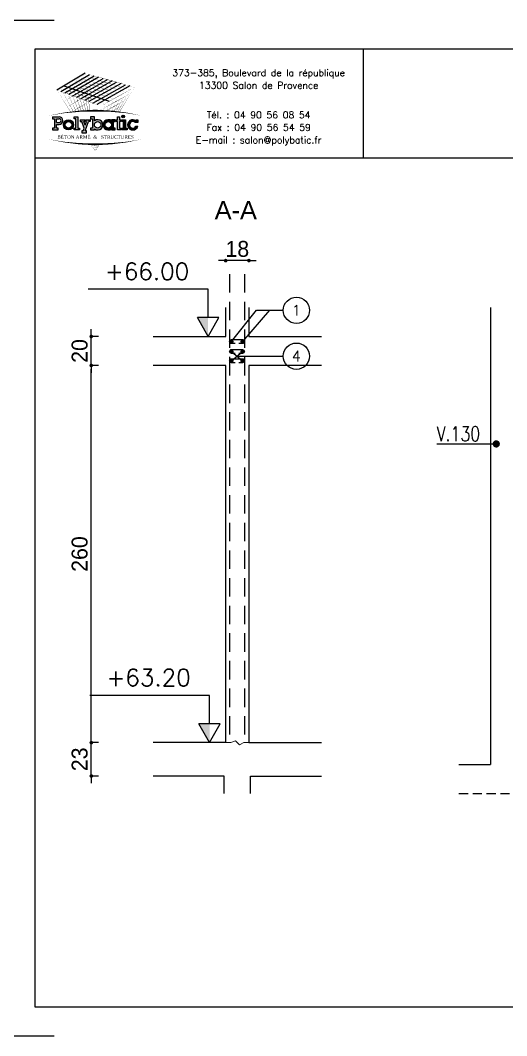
# Model space of a CAD drawing. Header units: metres. Extents: x -5618 to 118954, y -306 to 4637.
# Drawn here: x 55671 to 56006, y 894 to 1594 of the extents above; entities that cross this region are included whole.
import ezdxf
from ezdxf.enums import TextEntityAlignment as Align

# ---------------------------------------------------------------- set-up
doc = ezdxf.new("R2010")
doc.units = ezdxf.units.M
doc.linetypes.add('CACHE', pattern=[9.525, 6.35, -3.175])
doc.linetypes.add('CACHEX2', pattern=[19.05, 12.7, -6.35])
for name, color, linetype in [('COTATION', 1, 'Continuous'), ('GO-FER-HA', 140, 'Continuous'), ('GO-TEXTE', 9, 'Continuous'), ('K_ENT_M_Building_V.76', 7, 'Continuous'), ('STR_COTATION', 1, 'Continuous'), ('STR_VOI-POT', 6, 'Continuous')]:
    doc.layers.add(name, color=color, linetype=linetype)
doc.layers.add('Kofragna_forma', color=7, linetype='Continuous', lineweight=70)
doc.styles.add('GrDimensions', font='simplex.shx')
doc.styles.add('POLYBATIC', font='TIMES.TTF')
doc.styles.add('schéma', font='simplex.shx')
doc.styles.add('TEXTE', font='romans.shx')
doc.styles.add('TEXTE TS', font='romans.shx', dxfattribs={"width": 0.7, "oblique": 15})
doc.styles.add('TEXTEBA', font='ARIAL.TTF')
doc.dimstyles.new('COUPE-20', dxfattribs={"dimscale": 0.5, "dimtxt": 22, "dimasz": 5, "dimexe": 0.05, "dimexo": 0, "dimgap": 5, "dimtad": 1, "dimdec": 0, "dimdsep": 46, "dimtxsty": 'Standard', "dimblk1": 'DOT', "dimblk2": 'DOT', "dimsah": 1, "dimcen": 0, "dimdle": 150, "dimclrd": 1, "dimclre": 1, "dimclrt": 7, "dimadec": 0, "dimazin": 0, "dimtfac": 1, "dimtdec": 0, "dimtix": 1, "dimtmove": 2, "dimatfit": 3, "dimldrblk": 'DOT', "dimfxl": 0, "dimtvp": 1, "dimtolj": 1, "dimtzin": 0, "dimarcsym": 0})

# ---------------------------------------------------------------- blocks, each defined once
blk = doc.blocks.new('A$C492E529B')
h = blk.add_hatch(color=256)
h.paths.add_polyline_path([(-1.983, 0.1), (-2.083, 0.1), (-2.083, 0.3), (-1.933, 0.3, 1), (-1.933, 0.7), (-2.283, 0.7), (-2.283, 0.6), (-2.183, 0.6), (-2.183, 0.1), (-2.283, 0.1), (-2.283, 0), (-1.983, 0)])
h.paths.add_polyline_path([(-2.083, 0.4), (-2.083, 0.6), (-1.933, 0.6, -1), (-1.933, 0.4)], flags=16)
h = blk.add_hatch(color=256)
h.paths.add_polyline_path([(-1.158, 0.275, 1), (-1.708, 0.275, 1)])
h.paths.add_polyline_path([(-1.608, 0.275, -1), (-1.258, 0.275, -1)], flags=16)
for color, points in [(256, [(-0.938, 0.7), (-1.138, 0.7), (-1.138, 0.6), (-1.038, 0.6), (-1.038, 0.1), (-1.138, 0.1), (-1.138, 0), (-0.838, 0), (-0.838, 0.1), (-0.938, 0.1)]), (256, [(-0.367, 0.45), (-0.268, 0.45), (-0.268, 0.55), (-0.523, 0.55), (-0.523, 0.45), (-0.473, 0.45), (-0.543, 0.253), (-0.612, 0.45), (-0.562, 0.45), (-0.562, 0.55), (-0.818, 0.55), (-0.818, 0.45), (-0.718, 0.45), (-0.595, 0.101), (-0.648, -0.05), (-0.718, -0.05), (-0.718, -0.15), (-0.468, -0.15), (-0.468, -0.05), (-0.543, -0.05)]), (256, [(1.393, 0.55), (1.292, 0.55), (1.292, 0.7), (1.193, 0.7), (1.193, 0.55), (1.093, 0.55), (1.093, 0.45), (1.193, 0.45), (1.193, 0), (1.393, 0), (1.393, 0.1), (1.292, 0.1), (1.292, 0.45), (1.393, 0.45)]), (140, [(1.413, 0.725, 1), (1.563, 0.725, 1)]), (256, [(1.613, 0.55), (1.413, 0.55), (1.413, 0.45), (1.513, 0.45), (1.513, 0.1), (1.413, 0.1), (1.413, 0), (1.712, 0), (1.712, 0.1), (1.613, 0.1)]), (256, [(2.13, 0.4), (2.283, 0.4), (2.283, 0.55), (2.183, 0.55), (2.183, 0.487, 3.359496), (2.272, 0.2), (2.166, 0.2, -3.125802)])]:
    blk.add_hatch(color=color).paths.add_polyline_path(points)
h = blk.add_hatch(color=256)
h.paths.add_polyline_path([(-0.047, 0.487), (-0.047, 0.7), (-0.248, 0.7), (-0.248, 0.6), (-0.147, 0.6), (-0.147, 0.1), (-0.248, 0.1), (-0.248, 0), (-0.047, 0), (-0.047, 0.063, 2.12132)])
h.paths.add_polyline_path([(-0.047, 0.275, -1), (0.303, 0.275, -1)], flags=16)
h = blk.add_hatch(color=256)
h.paths.add_polyline_path([(1.073, 0.1), (0.973, 0.1), (0.973, 0.45), (1.073, 0.45), (1.073, 0.55), (0.873, 0.55), (0.873, 0.487, 2.12132), (0.873, 0.063), (0.873, 0), (1.073, 0)])
h.paths.add_polyline_path([(0.523, 0.275, -1), (0.873, 0.275, -1)], flags=16)
for p, q in [((0.873, 0.55), (0.873, 0.487)), ((1.073, 0.55), (0.873, 0.55)), ((1.073, 0.45), (1.073, 0.55)), ((-0.595, 0.101), (-0.718, 0.45)), ((-0.648, -0.05), (-0.595, 0.101)), ((-0.543, 0.253), (-0.612, 0.45)), ((-0.543, -0.05), (-0.367, 0.45)), ((-0.543, 0.253), (-0.473, 0.45)), ((0.873, 0.063), (0.873, 0)), ((0.973, 0.1), (0.973, 0.45)), ((0.973, 0.45), (1.073, 0.45)), ((1.073, 0.1), (0.973, 0.1)), ((1.073, 0), (1.073, 0.1)), ((2.166, 0.2), (2.272, 0.2)), ((0.873, 0), (1.073, 0))]:
    blk.add_line(p, q)
for points in [[(-2.283, 0.7), (-1.933, 0.7)], [(-2.283, 0.7), (-2.283, 0.6), (-2.183, 0.6), (-2.183, 0.1), (-2.283, 0.1), (-2.283, 0), (-1.983, 0), (-1.983, 0.1), (-2.083, 0.1), (-2.083, 0.3), (-1.933, 0.3)], [(-2.083, 0.4), (-2.083, 0.6), (-1.933, 0.6)], [(-1.138, 0.7), (-0.938, 0.7), (-0.938, 0.1), (-0.838, 0.1), (-0.838, 0), (-1.138, 0), (-1.138, 0.1), (-1.038, 0.1), (-1.038, 0.6), (-1.138, 0.6), (-1.138, 0.7)], [(-0.818, 0.55), (-0.562, 0.55)], [(-0.818, 0.55), (-0.818, 0.45), (-0.718, 0.45)], [(-0.612, 0.45), (-0.562, 0.45), (-0.562, 0.55)], [(-0.523, 0.55), (-0.268, 0.55), (-0.268, 0.45), (-0.367, 0.45)], [(-0.473, 0.45), (-0.523, 0.45), (-0.523, 0.55)], [(-0.248, 0.7), (-0.248, 0.6), (-0.147, 0.6), (-0.147, 0.1), (-0.248, 0.1), (-0.248, 0), (-0.047, 0), (-0.047, 0.063)], [(-0.047, 0.487), (-0.047, 0.7), (-0.248, 0.7)], [(1.093, 0.55), (1.193, 0.55), (1.193, 0.7), (1.292, 0.7), (1.292, 0.55), (1.393, 0.55), (1.393, 0.45), (1.292, 0.45), (1.292, 0.1), (1.393, 0.1), (1.393, 0), (1.193, 0), (1.193, 0.45), (1.093, 0.45)], [(1.093, 0.45), (1.093, 0.55)], [(1.413, 0.45), (1.413, 0.55), (1.613, 0.55), (1.613, 0.1), (1.712, 0.1), (1.712, 0), (1.413, 0), (1.413, 0.1), (1.513, 0.1), (1.513, 0.45), (1.413, 0.45)], [(2.183, 0.487), (2.183, 0.55), (2.283, 0.55), (2.283, 0.4), (2.13, 0.4)], [(-2.083, 0.4), (-1.933, 0.4)], [(-0.648, -0.05), (-0.718, -0.05), (-0.718, -0.15), (-0.468, -0.15), (-0.468, -0.05), (-0.543, -0.05)]]:
    blk.add_lwpolyline(points)
for centre, radius in [((-1.433, 0.275), 0.275), ((-1.433, 0.275), 0.175), ((0.128, 0.275), 0.175), ((0.698, 0.275), 0.175)]:
    blk.add_circle(centre, radius)
at = {"color": 140}
blk.add_circle((1.488, 0.725), 0.075, dxfattribs=at)
for centre, radius, start, end in [((-1.933, 0.5), 0.2, 270, 90), ((-1.933, 0.5), 0.1, 270, 90), ((0.128, 0.275), 0.275, 230.4788, 129.5212), ((0.698, 0.275), 0.275, 50.4788, 309.5212), ((2.008, 0.275), 0.275, 50.4788, 344.1734), ((2.008, 0.275), 0.175, 45.5847, 334.6231)]:
    blk.add_arc(centre, radius, start, end)
blk = doc.blocks.new('POLYBATIC')
at = {"color": 140}
for p, q in [((-0.43, 3.281), (-1.602, 2.578)), ((-1.435, 2.518), (-0.241, 3.228)), ((-1.268, 2.457), (-0.053, 3.175)), ((0.135, 3.121), (-1.101, 2.397)), ((-0.934, 2.337), (0.323, 3.068)), ((-0.767, 2.276), (0.511, 3.015)), ((-1.309, 2.754), (0.586, 2.109)), ((0.7, 2.962), (-0.6, 2.216)), ((-0.433, 2.156), (0.888, 2.908)), ((1.076, 2.855), (-0.266, 2.095)), ((-0.099, 2.035), (1.264, 2.802)), ((1.452, 2.749), (0.067, 1.974))]:
    blk.add_line(p, q, dxfattribs=at)
for points in [[(-1.016, 2.93, 0.0156, 0, 0), (-0.43, 3.281, 0, 0, 0)], [(-0.391, 2.983, 0, 0.0156, 0), (-0.923, 2.663, 0, 0, 0)], [(0.122, 2.71, 0.0156, 0, 0), (-0.869, 3.018, 0, 0, 0)], [(-0.491, 1.706, 0.0136, 0, 0), (-0.869, 3.018, 0, 0, 0)], [(-0.838, 2.873, 0.0156, 0, 0), (-0.241, 3.228, 0, 0, 0)], [(0.283, 2.803, 0.0156, 0, 0), (-0.723, 3.105, 0, 0, 0)], [(-0.398, 1.71, 0.014, 0, 0), (-0.723, 3.105, 0, 0, 0)], [(-0.661, 2.816, 0.0156, 0, 0), (-0.053, 3.175, 0, 0, 0)], [(0.444, 2.896, 0.0156, 0, 0), (-0.576, 3.193, 0, 0, 0)], [(-0.309, 1.714, 0.0145, 0, 0), (-0.576, 3.193, 0, 0, 0)], [(-0.483, 2.759, 0.0156, 0, 0), (0.135, 3.121, 0, 0, 0)], [(0.605, 2.988, 0.0156, 0, 0), (-0.43, 3.281, 0, 0, 0)], [(-0.225, 1.716, 0.0149, 0, 0), (-0.43, 3.281, 0, 0, 0)], [(-0.305, 2.702, 0.0156, 0, 0), (0.323, 3.068, 0, 0, 0)], [(-0.128, 2.646, 0.0156, 0, 0), (0.511, 3.015, 0, 0, 0)], [(1.641, 2.695, 0, 0.0156, 0), (0.605, 2.988, 0, 0, 0)], [(-1.602, 2.578, 0, 0.0156, 0), (-1.016, 2.93, 0, 0, 0)], [(-0.684, 2.246, 0.0156, 0, 0), (-1.602, 2.578, 0, 0, 0)], [(-1.031, 1.66, 0.0111, 0, 0), (-1.602, 2.578, 0, 0, 0)], [(-1.456, 2.344, 0, 0.0156, 0), (-0.923, 2.663, 0, 0, 0)], [(-0.522, 2.339, 0.0156, 0, 0), (-1.455, 2.666, 0, 0, 0)], [(-0.913, 1.673, 0.0116, 0, 0), (-1.455, 2.666, 0, 0, 0)], [(-1.435, 2.518, 0, 0.0156, 0), (-0.838, 2.873, 0, 0, 0)], [(-0.361, 2.432, 0.0156, 0, 0), (-1.309, 2.754, 0, 0, 0)], [(-0.8, 1.684, 0.0121, 0, 0), (-1.309, 2.754, 0, 0, 0)], [(-1.268, 2.457, 0, 0.0156, 0), (-0.661, 2.816, 0, 0, 0)], [(-0.2, 2.524, 0.0156, 0, 0), (-1.162, 2.842, 0, 0, 0)], [(-0.692, 1.693, 0.0126, 0, 0), (-1.162, 2.842, 0, 0, 0)], [(-1.101, 2.397, 0, 0.0156, 0), (-0.483, 2.759, 0, 0, 0)], [(-0.039, 2.617, 0.0156, 0, 0), (-1.016, 2.93, 0, 0, 0)], [(-0.589, 1.7, 0.0131, 0, 0), (-1.016, 2.93, 0, 0, 0)], [(-0.934, 2.337, 0, 0.0156, 0), (-0.305, 2.702, 0, 0, 0)], [(-0.352, 2.685, 0, 0.0156, 0), (-0.831, 2.397, 0, 0, 0)], [(-0.767, 2.276, 0, 0.0156, 0), (-0.128, 2.646, 0, 0, 0)], [(-0.6, 2.216, 0, 0.0156, 0), (0.05, 2.589, 0, 0, 0)], [(0.937, 2.305, 0, 0.0156, 0), (-0.039, 2.617, 0, 0, 0)], [(0.05, 2.589, 0.0156, 0, 0), (0.7, 2.962, 0, 0, 0)], [(1.113, 2.402, 0, 0.0156, 0), (0.122, 2.71, 0, 0, 0)], [(0.227, 2.532, 0.0156, 0, 0), (0.888, 2.908, 0, 0, 0)], [(1.289, 2.5, 0, 0.0156, 0), (0.283, 2.803, 0, 0, 0)], [(0.405, 2.475, 0.0156, 0, 0), (1.076, 2.855, 0, 0, 0)], [(1.465, 2.598, 0, 0.0156, 0), (0.444, 2.896, 0, 0, 0)], [(0.582, 2.418, 0.0156, 0, 0), (1.264, 2.802, 0, 0, 0)], [(0.76, 2.362, 0.0156, 0, 0), (1.452, 2.749, 0, 0, 0)], [(0.937, 2.305, 0.0156, 0, 0), (1.641, 2.695, 0, 0, 0)], [(0.942, 1.67, 0.0112, 0, 0), (1.465, 2.598, 0, 0, 0)], [(1.012, 1.663, 0.012, 0, 0), (1.641, 2.695, 0, 0, 0)], [(-1.31, 2.109, 0, 0.0156, 0), (-0.831, 2.397, 0, 0, 0)], [(-1.165, 1.875, 0, 0.0156, 0), (-0.739, 2.131, 0, 0, 0)], [(-0.312, 2.386, 0, 0.0156, 0), (-0.739, 2.131, 0, 0, 0)], [(0.234, 1.914, 0, 0.0156, 0), (-0.684, 2.246, 0, 0, 0)], [(0.41, 2.012, 0, 0.0156, 0), (-0.522, 2.339, 0, 0, 0)], [(-0.433, 2.156, 0, 0.0156, 0), (0.227, 2.532, 0, 0, 0)], [(0.586, 2.109, 0, 0.0156, 0), (-0.361, 2.432, 0, 0, 0)], [(-0.266, 2.095, 0, 0.0156, 0), (0.405, 2.475, 0, 0, 0)], [(0.762, 2.207, 0, 0.0156, 0), (-0.2, 2.524, 0, 0, 0)], [(-0.099, 2.035, 0, 0.0156, 0), (0.582, 2.418, 0, 0, 0)], [(0.067, 1.974, 0, 0.0156, 0), (0.76, 2.362, 0, 0, 0)], [(0.234, 1.914, 0, 0.0156, 0), (0.937, 2.305, 0, 0, 0)], [(0.587, 1.7, 0.00718, 0, 0), (0.762, 2.207, 0, 0, 0)], [(0.689, 1.693, 0.0083, 0, 0), (0.937, 2.305, 0, 0, 0)], [(0.765, 1.884, 0.0156, 0, 0), (1.342, 2.205, 0, 0, 0)], [(0.781, 1.685, 0.00933, 0, 0), (1.113, 2.402, 0, 0, 0)], [(0.852, 2.095, 0.0156, 0, 0), (1.491, 2.45, 0, 0, 0)], [(0.865, 1.678, 0.0103, 0, 0), (1.289, 2.5, 0, 0, 0)], [(-1.953, 1.508, 0, 0.0781, -0.053843), (0, 1.719, 0, 0, 0)], [(-1.019, 1.641, 0, 0.0156, 0), (-0.646, 1.864, 0, 0, 0)], [(-0.273, 2.088, 0, 0.0156, 0), (-0.646, 1.864, 0, 0, 0)], [(-0.234, 1.79, 0, 0.00638, 0), (-0.365, 1.711, 0, 0.00638, 0)], [(1.953, 1.508, 0, 0.0781, 0.053843), (0, 1.719, 0, 0, 0)], [(0.213, 1.74, 0, 0.0156, 0), (0.852, 2.095, 0, 0, 0)], [(0.21, 1.716, 0.00323, 0, 0), (0.234, 1.914, 0, 0, 0)], [(0.349, 1.712, 0.00465, 0, 0), (0.41, 2.012, 0, 0, 0)], [(0.447, 1.708, 0.00693, 0.0156, 0), (0.767, 1.886, 0, 0, 0)], [(0.474, 1.706, 0.00597, 0, 0), (0.586, 2.109, 0, 0, 0)], [(0.68, 1.675, 0.0156, 0, 0), (1.193, 1.96, 0, 0, 0)], [(0.96, 1.668, 0.00293, 0, 0), (1.044, 1.715, 0, 0, 0)], [(-1.953, 0.523, 0, 0.0781, 0.053843), (0, 0.312, 0, 0, 0)], [(1.953, 0.523, 0, 0.0781, -0.053843), (0, 0.312, 0, 0, 0)], [(0, 0, 0, 0.00381, 0), (-0.195, 0.315, 0, 0.00381, 0)], [(0, 0, 0, 0.00368, 0), (-0.171, 0.314, 0, 0.00368, 0)], [(0, 0, 0, 0.00356, 0), (-0.149, 0.314, 0, 0.00356, 0)], [(0, 0, 0, 0.00345, 0), (-0.128, 0.313, 0, 0.00345, 0)], [(0, 0, 0, 0.00334, 0), (-0.109, 0.313, 0, 0.00334, 0)], [(0, 0, 0, 0.00324, 0), (-0.09, 0.313, 0, 0.00324, 0)], [(0, 0, 0, 0.00315, 0), (-0.073, 0.313, 0, 0.00315, 0)], [(0, 0, 0, 0.00306, 0), (-0.056, 0.313, 0, 0.00306, 0)], [(0, 0, 0, 0.00306, 0), (-0.056, 0.313, 0, 0.00306, 0)], [(0, 0, 0, 0.00298, 0), (-0.041, 0.313, 0, 0.00298, 0)], [(0, 0, 0, 0.0051, 0), (0.038, 0.313, 0, 0.0051, 0)], [(0, 0, 0, 0.00425, 0), (0.127, 0.313, 0, 0.00425, 0)], [(0, 0, 0, 0.00408, 0), (0.145, 0.314, 0, 0.00408, 0)], [(0, 0, 0, 0.00392, 0), (0.162, 0.314, 0, 0.00392, 0)], [(0, 0, 0, 0.00378, 0), (0.177, 0.314, 0, 0.00378, 0)], [(0, 0, 0, 0.00365, 0), (0.191, 0.315, 0, 0.00365, 0)], [(0, 0, 0, 0.00486, 0), (0.064, 0.313, 0, 0.00486, 0)], [(0, 0, 0, 0.00464, 0), (0.087, 0.313, 0, 0.00464, 0)], [(0, 0, 0, 0.00443, 0), (0.108, 0.313, 0, 0.00443, 0)]]:
    blk.add_lwpolyline(points, format="xyseb", dxfattribs=at)
at = {"color": 5, "xscale": 0.78125, "yscale": 0.78125, "zscale": 0.78125}
blk.add_blockref('A$C492E529B', (0, 0.91), dxfattribs=at)
at = {"lineweight": 60, "style": 'POLYBATIC'}
for s, p in [('BÉTON ARMÉ', (-1.587, 0.547)), ('STRUCTURES', (0.24, 0.547))]:
    blk.add_text(s, height=0.1406, dxfattribs=at).set_placement(p)
at = {"color": 140, "style": 'POLYBATIC'}
blk.add_text('&', height=0.141, dxfattribs=at).set_placement((0, 0.547), align=Align.CENTER)
blk = doc.blocks.new('ime')
at = {"layer": 'COTATION', "const_width": 2.5}
blk.add_lwpolyline([(1.25, 0, -1), (-1.25, 0, -1)], format="xyb", close=True, dxfattribs=at)
at = {"layer": 'COTATION'}
blk.add_lwpolyline([(41.09, 0), (0, 0)], dxfattribs=at)
at = {"layer": 'COTATION', "color": 7, "style": 'TEXTE TS', "width": 0.8}
blk.add_attdef('NAME', (9.08, 2), '', height=10, dxfattribs=at)
blk = doc.blocks.new('_DOT')
at = {"color": 0, "linetype": 'ByBlock'}
blk.add_line((-0.5, 0), (-1, 0), dxfattribs=at)
at = {"color": 0, "linetype": 'ByBlock', "const_width": 0.5}
blk.add_lwpolyline([(-0.25, 0, 1), (0.25, 0, 1)], format="xyb", close=True, dxfattribs=at)
blk = doc.blocks.new('*D1080')
at = {"layer": 'COTATION', "color": 1, "lineweight": -2, "ltscale": 4.5}
for p, q in [((55719.73, 1098.29), (55719.73, 1100.79)), ((55724.73, 1095.79), (55719.71, 1095.79)), ((55719.73, 1072.79), (55719.73, 1095.79)), ((55724.73, 1072.79), (55719.71, 1072.79)), ((55719.73, 1070.29), (55719.73, 1067.79))]:
    blk.add_line(p, q, dxfattribs=at)
at = {"layer": 'DEFPOINTS', "color": 0, "lineweight": -3, "ltscale": 4.5}
for p in [(55719.73, 1095.79), (55762.51, 1095.79), (55762.51, 1072.79)]:
    blk.add_point(p, dxfattribs=at)
at = {"layer": 'COTATION', "color": 1, "lineweight": -2, "ltscale": 4.5, "xscale": 2.5, "yscale": 2.5, "zscale": 2.5}
for p, rotation in [((55719.73, 1095.79), 270), ((55719.73, 1072.79), 90)]:
    blk.add_blockref('_DOT', p, dxfattribs=dict(at, rotation=rotation))
at = {"layer": 'COTATION', "color": 7, "lineweight": -3, "ltscale": 4.5, "insert": (55711.73, 1084.29), "char_height": 11, "attachment_point": 5, "rotation": 90}
blk.add_mtext('\\A1;23', dxfattribs=at)
blk = doc.blocks.new('*D1081')
at = {"layer": 'COTATION', "color": 1, "lineweight": -2, "ltscale": 4.5}
for p, q in [((55724.73, 1355.79), (55719.71, 1355.79)), ((55719.73, 1098.29), (55719.73, 1353.29)), ((55724.73, 1095.79), (55719.71, 1095.79))]:
    blk.add_line(p, q, dxfattribs=at)
at = {"layer": 'DEFPOINTS', "color": 0, "lineweight": -3, "ltscale": 4.5}
for p in [(55719.73, 1355.79), (55762.51, 1355.79), (55762.51, 1095.79)]:
    blk.add_point(p, dxfattribs=at)
at = {"layer": 'COTATION', "color": 1, "lineweight": -2, "ltscale": 4.5, "xscale": 2.5, "yscale": 2.5, "zscale": 2.5}
for p, rotation in [((55719.73, 1355.79), 90), ((55719.73, 1095.79), 270)]:
    blk.add_blockref('_DOT', p, dxfattribs=dict(at, rotation=rotation))
at = {"layer": 'COTATION', "color": 7, "lineweight": -3, "ltscale": 4.5, "insert": (55711.73, 1225.79), "char_height": 11, "attachment_point": 5, "rotation": 90}
blk.add_mtext('\\A1;260', dxfattribs=at)
blk = doc.blocks.new('*D1082')
at = {"layer": 'COTATION', "color": 1, "lineweight": -2, "ltscale": 4.5}
for p, q in [((55719.73, 1378.29), (55719.73, 1380.79)), ((55724.73, 1375.79), (55719.71, 1375.79)), ((55719.73, 1355.79), (55719.73, 1375.79)), ((55724.73, 1355.79), (55719.71, 1355.79)), ((55719.73, 1353.29), (55719.73, 1350.79))]:
    blk.add_line(p, q, dxfattribs=at)
at = {"layer": 'DEFPOINTS', "color": 0, "lineweight": -3, "ltscale": 4.5}
for p in [(55719.73, 1375.79), (55762.51, 1375.79), (55762.51, 1355.79)]:
    blk.add_point(p, dxfattribs=at)
at = {"layer": 'COTATION', "color": 1, "lineweight": -2, "ltscale": 4.5, "xscale": 2.5, "yscale": 2.5, "zscale": 2.5}
for p, rotation in [((55719.73, 1375.79), 270), ((55719.73, 1355.79), 90)]:
    blk.add_blockref('_DOT', p, dxfattribs=dict(at, rotation=rotation))
at = {"layer": 'COTATION', "color": 7, "lineweight": -3, "ltscale": 4.5, "insert": (55711.73, 1365.79), "char_height": 11, "attachment_point": 5, "rotation": 90}
blk.add_mtext('\\A1;20', dxfattribs=at)
blk = doc.blocks.new('*D1083')
at = {"layer": 'DEFPOINTS', "color": 0, "lineweight": -3, "ltscale": 4.5}
for p in [(55812.51, 1428.07), (55812.51, 1395.79, 187.69), (55828.51, 1395.79, 187.69)]:
    blk.add_point(p, dxfattribs=at)
at = {"layer": 'STR_COTATION', "color": 1, "lineweight": -2, "ltscale": 4.5}
for p, q in [((55810.01, 1428.07), (55807.51, 1428.07)), ((55812.51, 1428.08), (55812.51, 1428.09)), ((55828.51, 1428.07), (55812.51, 1428.07)), ((55828.51, 1428.08), (55828.51, 1428.09)), ((55831.01, 1428.07), (55833.51, 1428.07))]:
    blk.add_line(p, q, dxfattribs=at)
at = {"layer": 'STR_COTATION', "color": 1, "lineweight": -2, "ltscale": 4.5, "xscale": 2.5, "yscale": 2.5, "zscale": 2.5}
blk.add_blockref('_DOT', (55812.51, 1428.07), dxfattribs=at)
at = {"layer": 'STR_COTATION', "color": 1, "lineweight": -2, "ltscale": 4.5, "xscale": 2.5, "yscale": 2.5, "zscale": 2.5, "rotation": 180}
blk.add_blockref('_DOT', (55828.51, 1428.07), dxfattribs=at)
at = {"layer": 'STR_COTATION', "color": 7, "lineweight": -3, "ltscale": 4.5, "insert": (55820.51, 1436.07), "char_height": 11, "attachment_point": 5}
blk.add_mtext('\\A1;18', dxfattribs=at)

msp = doc.modelspace()

# ---------------------------------------------------------------- linework, layer by layer
at = {"color": 7, "linetype": 'Continuous', "lineweight": -3}
for p, q in [((55807.68, 1388.79, 187.69), (55792.93, 1388.79, 187.69)), ((55800.3, 1375.79, 187.69), (55792.93, 1388.79, 187.69)), ((55807.68, 1388.79, 187.69), (55792.93, 1388.79, 187.69)), ((55800.3, 1375.79, 187.69), (55792.93, 1388.79, 187.69)), ((55800.3, 1375.79, 187.69), (55807.68, 1388.79, 187.69)), ((55800.3, 1375.79, 187.69), (55807.68, 1388.79, 187.69)), ((55808.74, 1108.79, 187.69), (55793.99, 1108.79, 187.69)), ((55801.36, 1095.79, 187.69), (55793.99, 1108.79, 187.69)), ((55808.74, 1108.79, 187.69), (55793.99, 1108.79, 187.69)), ((55801.36, 1095.79, 187.69), (55793.99, 1108.79, 187.69)), ((55801.36, 1095.79, 187.69), (55808.74, 1108.79, 187.69)), ((55801.36, 1095.79, 187.69), (55808.74, 1108.79, 187.69))]:
    msp.add_line(p, q, dxfattribs=at)
for points in [[(55660.73, 1560.38), (55660.73, 1593.71), (55694.06, 1593.71)], [(55907.37, 1573.71), (55907.37, 1498.77)], [(56630.63, 1498.77), (55680.73, 1498.77)], [(55660.73, 927.11), (55660.73, 893.78), (55694.06, 893.78)]]:
    msp.add_lwpolyline(points)
msp.add_lwpolyline([(55680.73, 1573.71), (55680.73, 913.78), (56630.63, 913.78), (56630.63, 1573.71)], close=True)
at = {"lineweight": 18, "elevation": 187.69}
msp.add_lwpolyline([(55828.51, 1095.79), (55825.04, 1095.79), (55822.02, 1094.36), (55819.27, 1097.13), (55816.11, 1095.79), (55812.51, 1095.79)], dxfattribs=at)
at = {"color": 7, "linetype": 'Continuous', "lineweight": -3}
for points in [[(55792.93, 1388.79, 187.69), (55800.3, 1375.79, 187.69), (55800.3, 1388.76, 187.69)], [(55792.93, 1388.79, 187.69), (55800.3, 1375.79, 187.69), (55800.3, 1388.76, 187.69)], [(55793.99, 1108.79, 187.69), (55801.36, 1095.79, 187.69), (55801.36, 1108.75, 187.69)], [(55793.99, 1108.79, 187.69), (55801.36, 1095.79, 187.69), (55801.36, 1108.75, 187.69)]]:
    msp.add_solid(points, dxfattribs=at)
at = {"layer": 'GO-FER-HA'}
for p, q in [((55816.51, 1365.38, 93.84), (55824.07, 1358.96, 93.84)), ((55816.51, 1358.96, 93.84), (55824.07, 1365.38, 93.84)), ((55820.29, 1362.17, 93.84), (55852.25, 1362.17, 93.84))]:
    msp.add_line(p, q, dxfattribs=at)
at = {"layer": 'GO-FER-HA', "elevation": 93.84}
for points in [[(55816.51, 1372.22), (55833.66, 1393.8), (55852.25, 1393.8)], [(55824.21, 1372.22), (55842.99, 1393.8), (55852.25, 1393.8)]]:
    msp.add_lwpolyline(points, dxfattribs=at)
at = {"layer": 'GO-FER-HA'}
for centre in [(55861.3, 1393.8, 93.84), (55861.3, 1362.17, 93.84)]:
    msp.add_circle(centre, 9.06, dxfattribs=at)
at = {"layer": 'K_ENT_M_Building_V.76', "color": 30, "linetype": 'Continuous', "lineweight": -3}
for p, q in [((55793.8, 1408.29, 187.69), (55717.66, 1408.29, 187.69)), ((55793.8, 1408.29, 187.69), (55717.66, 1408.29, 187.69)), ((55800.3, 1408.29, 187.69), (55793.8, 1408.29, 187.69)), ((55800.3, 1408.29, 187.69), (55793.8, 1408.29, 187.69)), ((55800.3, 1388.79, 187.69), (55800.3, 1408.29, 187.69)), ((55800.3, 1388.79, 187.69), (55800.3, 1408.29, 187.69)), ((55794.86, 1128.29, 187.69), (55718.72, 1128.29, 187.69)), ((55794.86, 1128.29, 187.69), (55718.72, 1128.29, 187.69)), ((55801.36, 1128.29, 187.69), (55794.86, 1128.29, 187.69)), ((55801.36, 1128.29, 187.69), (55794.86, 1128.29, 187.69)), ((55801.36, 1108.79, 187.69), (55801.36, 1128.29, 187.69)), ((55801.36, 1108.79, 187.69), (55801.36, 1128.29, 187.69))]:
    msp.add_line(p, q, dxfattribs=at)
at = {"layer": 'Kofragna_forma', "color": 4, "lineweight": -3}
for p, q in [((55812.51, 1375.79, 187.69), (55812.51, 1395.79, 187.69)), ((55828.51, 1395.79, 187.69), (55828.51, 1375.79, 187.69)), ((55995.16, 1395.79, 187.69), (55995.16, 1156.79, 187.69)), ((55762.51, 1375.79, 187.69), (55812.51, 1375.79, 187.69)), ((55828.51, 1375.79, 281.53), (55878.51, 1375.79, 281.53)), ((55812.51, 1355.79, 187.69), (55762.51, 1355.79, 187.69)), ((55812.51, 1095.79, 187.69), (55812.51, 1355.79, 187.69)), ((55828.51, 1355.79, 187.69), (55828.51, 1095.79, 187.69)), ((55878.51, 1355.79, 281.53), (55828.51, 1355.79, 281.53)), ((55995.16, 1156.79, 187.69), (55995.16, 1080.79, 187.69)), ((55812.51, 1095.79, 187.69), (55762.51, 1095.79, 187.69)), ((55828.51, 1095.79, 187.69), (55878.51, 1095.79, 187.69)), ((55973.47, 1080.79, 187.69), (55995.16, 1080.79, 187.69)), ((55811.51, 1072.79, 187.69), (55762.51, 1072.79, 187.69)), ((55811.51, 1060.79, 187.69), (55811.51, 1072.79, 187.69)), ((55829.51, 1072.79, 187.69), (55878.51, 1072.79, 187.69)), ((55829.51, 1060.79, 187.69), (55829.51, 1072.79, 187.69))]:
    msp.add_line(p, q, dxfattribs=at)
at = {"layer": 'Kofragna_forma', "linetype": 'CACHE', "lineweight": -3}
msp.add_line((55973.47, 1060.79, 187.69), (56040.16, 1060.79, 187.69), dxfattribs=at)
at = {"layer": 'STR_VOI-POT', "color": 1, "linetype": 'CACHEX2', "elevation": 187.69}
for points in [[(55815.07, 1418.79), (55815.07, 1095.79)], [(55825.5, 1418.79), (55825.51, 1095.79)]]:
    msp.add_lwpolyline(points, dxfattribs=at)
at = {"layer": 'STR_VOI-POT', "const_width": 1.44, "elevation": 93.84}
for points in [[(55815.79, 1372.22, -1), (55817.23, 1372.22, -1)], [(55823.35, 1372.22, -1), (55824.79, 1372.22, -1)], [(55815.79, 1365.38, -1), (55817.23, 1365.38, -1)], [(55823.35, 1365.38, -1), (55824.79, 1365.38, -1)], [(55815.79, 1358.96, -1), (55817.23, 1358.96, -1)], [(55823.35, 1358.96, -1), (55824.79, 1358.96, -1)]]:
    msp.add_lwpolyline(points, format="xyb", close=True, dxfattribs=at)
at = {"layer": 'STR_VOI-POT', "elevation": 93.84}
for points in [[(55819.13, 1370.92), (55816.51, 1370.92, -0.414214), (55815.21, 1372.22), (55815.21, 1372.31, -0.414214), (55816.51, 1373.62), (55824.07, 1373.62, -0.431995), (55825.37, 1372.22), (55825.37, 1372.22, -0.414214), (55824.07, 1370.92), (55821.45, 1370.92)], [(55819.13, 1364.08), (55816.51, 1364.08, -0.414214), (55815.21, 1365.38), (55815.21, 1365.47, -0.414214), (55816.51, 1366.78), (55824.07, 1366.78, -0.431995), (55825.37, 1365.38), (55825.37, 1365.38, -0.414214), (55824.07, 1364.08), (55821.45, 1364.08)], [(55819.13, 1357.66), (55816.51, 1357.66, -0.414214), (55815.21, 1358.96), (55815.21, 1359.05, -0.414214), (55816.51, 1360.36), (55824.07, 1360.36, -0.431995), (55825.37, 1358.96), (55825.37, 1358.96, -0.414214), (55824.07, 1357.66), (55821.45, 1357.66)]]:
    msp.add_lwpolyline(points, format="xyb", dxfattribs=at)

# ---------------------------------------------------------------- block references
at = {"xscale": 16.49835000000894, "yscale": 16.49834999989253, "zscale": 16.49835000000003}
msp.add_blockref('POLYBATIC', (55722.49, 1503.09), dxfattribs=at)
at = {"layer": 'COTATION'}
ref = msp.add_blockref('ime', (55999.23, 1301.69, 187.69), dxfattribs=dict(at, xscale=-1))
ref.add_attrib('NAME', 'V.130', (55958.02, 1303.69, 187.69), dxfattribs={"color": 7, "height": 10, "style": 'TEXTE TS', "width": 0.8})

# ---------------------------------------------------------------- texts
at = {"style": 'schéma'}
for s, p in [('373-385, Boulevard de la république', (55835.25, 1555.18)), ('13300 Salon de Provence', (55835.25, 1546.55)), ('Tél. : 04 90 56 08 54', (55835.25, 1526.16)), ('Fax : 04 90 56 54 59', (55835.25, 1517.53)), ('E-mail : salon@polybatic.fr', (55835.25, 1508.9))]:
    msp.add_text(s, height=4.6662, dxfattribs=at).set_placement(p, align=Align.CENTER)
at = {"layer": 'GO-FER-HA', "style": 'TEXTE'}
for s, p in [('1', (55861.3, 1393.8, 93.84)), ('4', (55861.3, 1362.17, 93.84))]:
    msp.add_text(s, height=7.2, dxfattribs=at).set_placement(p, align=Align.MIDDLE_CENTER)
at = {"layer": 'GO-TEXTE', "style": 'TEXTEBA'}
msp.add_text('A-A', height=12.497, dxfattribs=at).set_placement((55804.91, 1456.62, 187.69))
at = {"layer": 'K_ENT_M_Building_V.76', "color": 0, "linetype": 'Continuous', "lineweight": -3, "char_height": 11.7, "attachment_point": 9, "style": 'GrDimensions'}
for s, insert in [('+66.00', (55787.3, 1414.79, 187.69)), ('\\A1;+63.20', (55788.36, 1134.79, 187.69))]:
    msp.add_mtext(s, dxfattribs=dict(at, insert=insert))

# ---------------------------------------------------------------- dimensions: what is measured, and where the dimension line sits
at = {"layer": 'COTATION', "lineweight": -3, "ltscale": 4.5}
for base, p1, p2, picture, middle in [((55719.73, 1375.79, 93.84), (55762.51, 1355.79, 93.84), (55762.51, 1375.79, 93.84), '*D1082', (55711.73, 1365.79, 93.84)), ((55719.73, 1355.79, 93.84), (55762.51, 1095.79, 93.84), (55762.51, 1355.79, 93.84), '*D1081', (55711.73, 1225.79, 93.84)), ((55719.73, 1095.79, 93.84), (55762.51, 1072.79, 93.84), (55762.51, 1095.79, 93.84), '*D1080', (55711.73, 1084.29, 93.84))]:
    dim = msp.add_linear_dim(base=base, p1=p1, p2=p2, angle=90, dimstyle='COUPE-20', dxfattribs=at)
    dim.commit()
    dim.dimension.update_dxf_attribs({"geometry": picture, "text_midpoint": middle})
at = {"layer": 'STR_COTATION', "lineweight": -3, "ltscale": 4.5}
dim = msp.add_linear_dim(base=(55812.51, 1428.07), p1=(55828.51, 1395.79, 187.69), p2=(55812.51, 1395.79, 187.69), angle=180, text='18', dimstyle='COUPE-20', override={"dimfxl": 0.1}, dxfattribs=at)
dim.commit()
dim.dimension.update_dxf_attribs({"geometry": '*D1083', "text_midpoint": (55820.51, 1436.07)})

doc.saveas('drawing.dxf')
